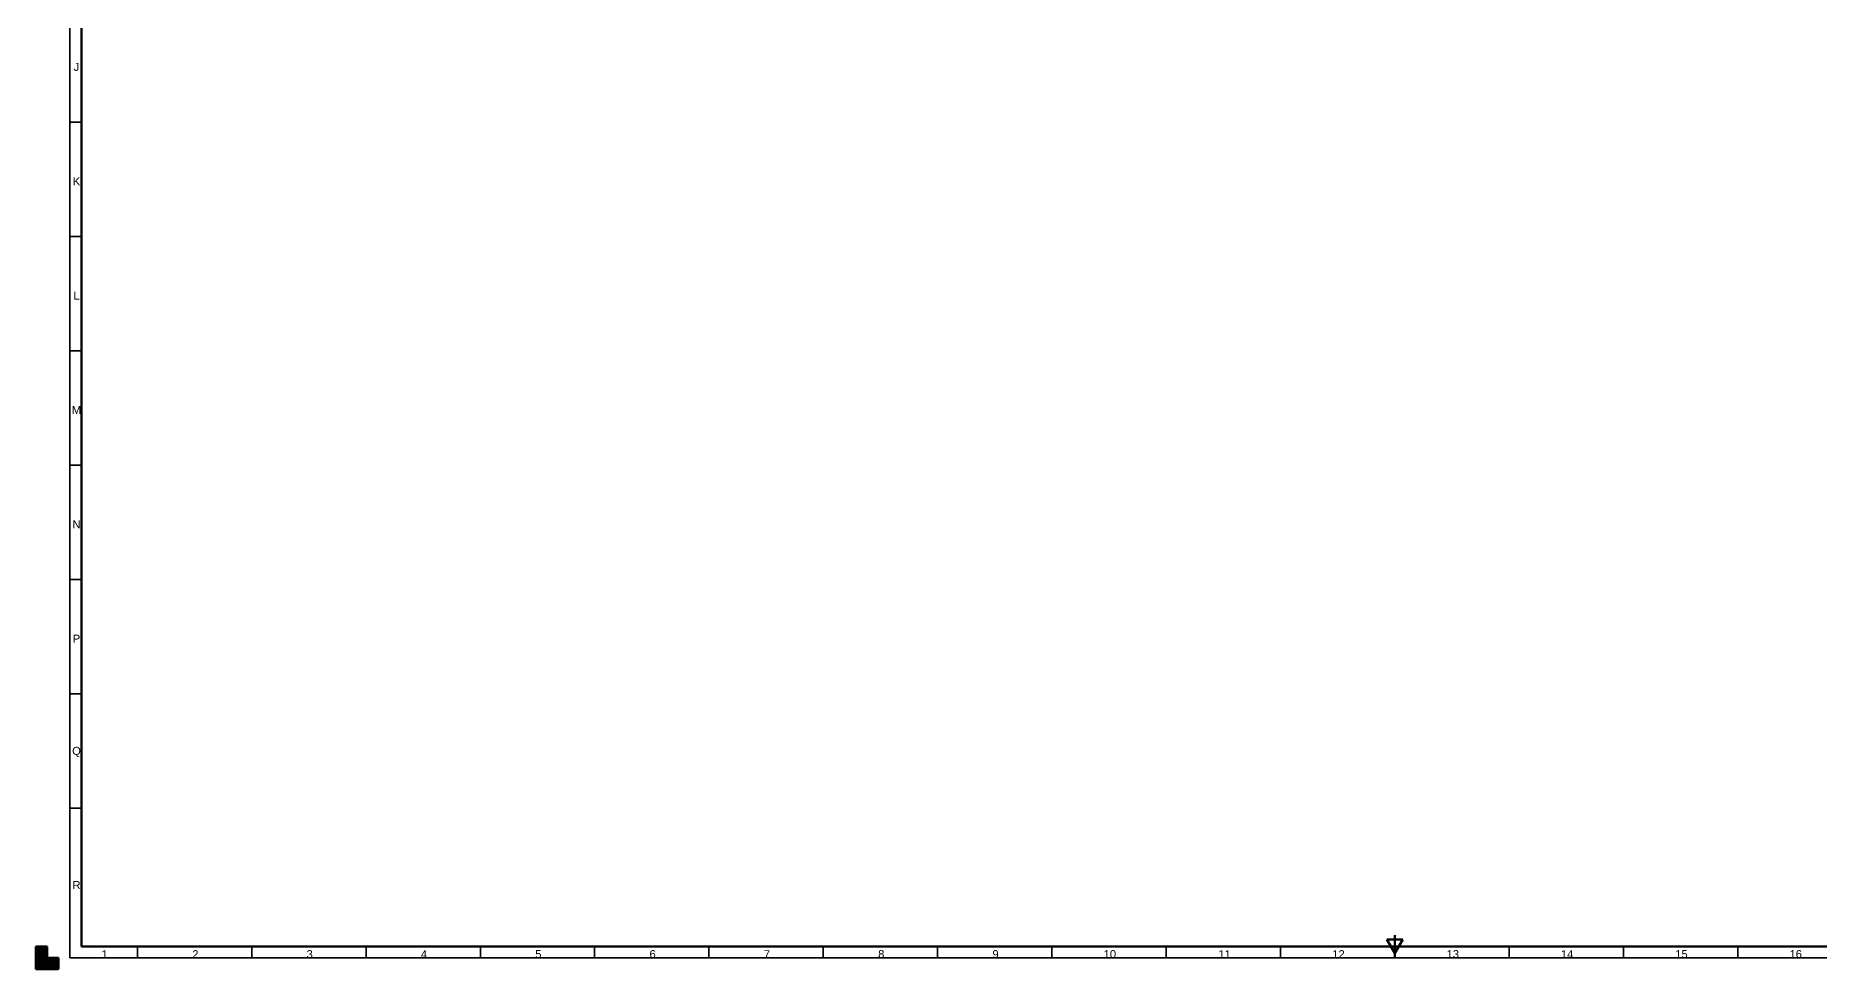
# Model space of a CAD drawing. Header units: millimetres. Extents: x 0 to 1189, y 0 to 841.
# Drawn here: x 0 to 780, y 0 to 408 of the extents above; entities that cross this region are included whole.
import ezdxf

# ---------------------------------------------------------------- set-up
doc = ezdxf.new("R2010")
doc.units = ezdxf.units.MM
doc.layers.add('256', color=7, linetype='Continuous', true_color=0xffffff)
doc.styles.add('Arial', font='Arial')

# ---------------------------------------------------------------- blocks, each defined once
blk = doc.blocks.new('HATCH7')
at = {"color": 18, "lineweight": 13}
for p, q in [((0, 9.98988), (5, 9.98988)), ((0, 9.94755), (5, 9.94755)), ((0, 9.90522), (5, 9.90522)), ((0, 9.86289), (5, 9.86289)), ((0, 9.82056), (5, 9.82056)), ((0, 9.77823), (5, 9.77823)), ((0, 9.7359), (5, 9.7359)), ((0, 9.69357), (5, 9.69357)), ((0, 9.65124), (5, 9.65124)), ((0, 9.60891), (5, 9.60891)), ((0, 9.56658), (5, 9.56658)), ((0, 9.52425), (5, 9.52425)), ((0, 9.48192), (5, 9.48192)), ((0, 9.43959), (5, 9.43959)), ((0, 9.39726), (5, 9.39726)), ((0, 9.35493), (5, 9.35493)), ((0, 9.3126), (5, 9.3126)), ((0, 9.27027), (5, 9.27027)), ((0, 9.22794), (5, 9.22794)), ((0, 9.18561), (5, 9.18561)), ((0, 9.14328), (5, 9.14328)), ((0, 9.10095), (5, 9.10095)), ((0, 9.05862), (5, 9.05862)), ((0, 9.01629), (5, 9.01629)), ((0, 8.97396), (5, 8.97396)), ((0, 8.93163), (5, 8.93163)), ((0, 8.8893), (5, 8.8893)), ((0, 8.84697), (5, 8.84697)), ((0, 8.80464), (5, 8.80464)), ((0, 8.76231), (5, 8.76231)), ((0, 8.71998), (5, 8.71998)), ((0, 8.67765), (5, 8.67765)), ((0, 8.63532), (5, 8.63532)), ((0, 8.59299), (5, 8.59299)), ((0, 8.55066), (5, 8.55066)), ((0, 8.50833), (5, 8.50833)), ((0, 8.466), (5, 8.466)), ((0, 8.42367), (5, 8.42367)), ((0, 8.38134), (5, 8.38134)), ((0, 8.33901), (5, 8.33901)), ((0, 8.29668), (5, 8.29668)), ((0, 8.25435), (5, 8.25435)), ((0, 8.21202), (5, 8.21202)), ((0, 8.16969), (5, 8.16969)), ((0, 8.12736), (5, 8.12736)), ((0, 8.08503), (5, 8.08503)), ((0, 8.0427), (5, 8.0427)), ((0, 8.00037), (5, 8.00037)), ((0, 7.95804), (5, 7.95804)), ((0, 7.91571), (5, 7.91571)), ((0, 7.87338), (5, 7.87338)), ((0, 7.83105), (5, 7.83105)), ((0, 7.78872), (5, 7.78872)), ((0, 7.74639), (5, 7.74639)), ((0, 7.70406), (5, 7.70406)), ((0, 7.66173), (5, 7.66173)), ((0, 7.6194), (5, 7.6194)), ((0, 7.57707), (5, 7.57707)), ((0, 7.53474), (5, 7.53474)), ((0, 7.49241), (5, 7.49241)), ((0, 7.45008), (5, 7.45008)), ((0, 7.40775), (5, 7.40775)), ((0, 7.36542), (5, 7.36542)), ((0, 7.32309), (5, 7.32309)), ((0, 7.28076), (5, 7.28076)), ((0, 7.23843), (5, 7.23843)), ((0, 7.1961), (5, 7.1961)), ((0, 7.15377), (5, 7.15377)), ((0, 7.11144), (5, 7.11144)), ((0, 7.06911), (5, 7.06911)), ((0, 7.02678), (5, 7.02678)), ((0, 6.98445), (5, 6.98445)), ((0, 6.94212), (5, 6.94212)), ((0, 6.89979), (5, 6.89979)), ((0, 6.85746), (5, 6.85746)), ((0, 6.81513), (5, 6.81513)), ((0, 6.7728), (5, 6.7728)), ((0, 6.73047), (5, 6.73047)), ((0, 6.68814), (5, 6.68814)), ((0, 6.64581), (5, 6.64581)), ((0, 6.60348), (5, 6.60348)), ((0, 6.56115), (5, 6.56115)), ((0, 6.51882), (5, 6.51882)), ((0, 6.47649), (5, 6.47649)), ((0, 6.43416), (5, 6.43416)), ((0, 6.39183), (5, 6.39183)), ((0, 6.3495), (5, 6.3495)), ((0, 6.30717), (5, 6.30717)), ((0, 6.26484), (5, 6.26484)), ((0, 6.22251), (5, 6.22251)), ((0, 6.18018), (5, 6.18018)), ((0, 6.13785), (5, 6.13785)), ((0, 6.09552), (5, 6.09552)), ((0, 6.05319), (5, 6.05319)), ((0, 6.01086), (5, 6.01086)), ((0, 5.96853), (5, 5.96853)), ((0, 5.9262), (5, 5.9262)), ((0, 5.88387), (5, 5.88387)), ((0, 5.84154), (5, 5.84154)), ((0, 5.79921), (5, 5.79921)), ((0, 5.75688), (5, 5.75688)), ((0, 5.71455), (5, 5.71455)), ((0, 5.67222), (5, 5.67222)), ((0, 5.62989), (5, 5.62989)), ((0, 5.58756), (5, 5.58756)), ((0, 5.54523), (5, 5.54523)), ((0, 5.5029), (5, 5.5029)), ((0, 5.46057), (5, 5.46057)), ((0, 5.41824), (5, 5.41824)), ((0, 5.37591), (5, 5.37591)), ((0, 5.33358), (5, 5.33358)), ((0, 5.29125), (5, 5.29125)), ((0, 5.24892), (5, 5.24892)), ((0, 5.20659), (5, 5.20659)), ((0, 5.16426), (5, 5.16426)), ((0, 5.12193), (5, 5.12193)), ((0, 5.0796), (5, 5.0796)), ((0, 5.03727), (5, 5.03727)), ((0, 4.99494), (10, 4.99494)), ((0, 4.95261), (10, 4.95261)), ((0, 4.91028), (10, 4.91028)), ((0, 4.86795), (10, 4.86795)), ((0, 4.82562), (10, 4.82562)), ((0, 4.78329), (10, 4.78329)), ((0, 4.74096), (10, 4.74096)), ((0, 4.69863), (10, 4.69863)), ((0, 4.6563), (10, 4.6563)), ((0, 4.61397), (10, 4.61397)), ((0, 4.57164), (10, 4.57164)), ((0, 4.52931), (10, 4.52931)), ((0, 4.48698), (10, 4.48698)), ((0, 4.44465), (10, 4.44465)), ((0, 4.40232), (10, 4.40232)), ((0, 4.35999), (10, 4.35999)), ((0, 4.31766), (10, 4.31766)), ((0, 4.27533), (10, 4.27533)), ((0, 4.233), (10, 4.233)), ((0, 4.19067), (10, 4.19067)), ((0, 4.14834), (10, 4.14834)), ((0, 4.10601), (10, 4.10601)), ((0, 4.06368), (10, 4.06368)), ((0, 4.02135), (10, 4.02135)), ((0, 3.97902), (10, 3.97902)), ((0, 3.93669), (10, 3.93669)), ((0, 3.89436), (10, 3.89436)), ((0, 3.85203), (10, 3.85203)), ((0, 3.8097), (10, 3.8097)), ((0, 3.76737), (10, 3.76737)), ((0, 3.72504), (10, 3.72504)), ((0, 3.68271), (10, 3.68271)), ((0, 3.64038), (10, 3.64038)), ((0, 3.59805), (10, 3.59805)), ((0, 3.55572), (10, 3.55572)), ((0, 3.51339), (10, 3.51339)), ((0, 3.47106), (10, 3.47106)), ((0, 3.42873), (10, 3.42873)), ((0, 3.3864), (10, 3.3864)), ((0, 3.34407), (10, 3.34407)), ((0, 3.30174), (10, 3.30174)), ((0, 3.25941), (10, 3.25941)), ((0, 3.21708), (10, 3.21708)), ((0, 3.17475), (10, 3.17475)), ((0, 3.13242), (10, 3.13242)), ((0, 3.09009), (10, 3.09009)), ((0, 3.04776), (10, 3.04776)), ((0, 3.00543), (10, 3.00543)), ((0, 2.9631), (10, 2.9631)), ((0, 2.92077), (10, 2.92077)), ((0, 2.87844), (10, 2.87844)), ((0, 2.83611), (10, 2.83611)), ((0, 2.79378), (10, 2.79378)), ((0, 2.75145), (10, 2.75145)), ((0, 2.70912), (10, 2.70912)), ((0, 2.66679), (10, 2.66679)), ((0, 2.62446), (10, 2.62446)), ((0, 2.58213), (10, 2.58213)), ((0, 2.5398), (10, 2.5398)), ((0, 2.49747), (10, 2.49747)), ((0, 2.45514), (10, 2.45514)), ((0, 2.41281), (10, 2.41281)), ((0, 2.37048), (10, 2.37048)), ((0, 2.32815), (10, 2.32815)), ((0, 2.28582), (10, 2.28582)), ((0, 2.24349), (10, 2.24349)), ((0, 2.20116), (10, 2.20116)), ((0, 2.15883), (10, 2.15883)), ((0, 2.1165), (10, 2.1165)), ((0, 2.07417), (10, 2.07417)), ((0, 2.03184), (10, 2.03184)), ((0, 1.98951), (10, 1.98951)), ((0, 1.94718), (10, 1.94718)), ((0, 1.90485), (10, 1.90485)), ((0, 1.86252), (10, 1.86252)), ((0, 1.82019), (10, 1.82019)), ((0, 1.77786), (10, 1.77786)), ((0, 1.73553), (10, 1.73553)), ((0, 1.6932), (10, 1.6932)), ((0, 1.65087), (10, 1.65087)), ((0, 1.60854), (10, 1.60854)), ((0, 1.56621), (10, 1.56621)), ((0, 1.52388), (10, 1.52388)), ((0, 1.48155), (10, 1.48155)), ((0, 1.43922), (10, 1.43922)), ((0, 1.39689), (10, 1.39689)), ((0, 1.35456), (10, 1.35456)), ((0, 1.31223), (10, 1.31223)), ((0, 1.2699), (10, 1.2699)), ((0, 1.22757), (10, 1.22757)), ((0, 1.18524), (10, 1.18524)), ((0, 1.14291), (10, 1.14291)), ((0, 1.10058), (10, 1.10058)), ((0, 1.05825), (10, 1.05825)), ((0, 1.01592), (10, 1.01592)), ((0, 0.97359), (10, 0.97359)), ((0, 0.93126), (10, 0.93126)), ((0, 0.88893), (10, 0.88893)), ((0, 0.8466), (10, 0.8466)), ((0, 0.80427), (10, 0.80427)), ((0, 0.76194), (10, 0.76194)), ((0, 0.71961), (10, 0.71961)), ((0, 0.67728), (10, 0.67728)), ((0, 0.63495), (10, 0.63495)), ((0, 0.59262), (10, 0.59262)), ((0, 0.55029), (10, 0.55029)), ((0, 0.50796), (10, 0.50796)), ((0, 0.46563), (10, 0.46563)), ((0, 0.4233), (10, 0.4233)), ((0, 0.38097), (10, 0.38097)), ((0, 0.33864), (10, 0.33864)), ((0, 0.29631), (10, 0.29631)), ((0, 0.25398), (10, 0.25398)), ((0, 0.21165), (10, 0.21165)), ((0, 0.16932), (10, 0.16932)), ((0, 0.12699), (10, 0.12699)), ((0, 0.08466), (10, 0.08466)), ((0, 0.04233), (10, 0.04233))]:
    blk.add_line(p, q, dxfattribs=at)

msp = doc.modelspace()

# ---------------------------------------------------------------- linework, layer by layer
at = {"layer": '256', "color": 18, "linetype": 'Continuous', "lineweight": 35}
for p, q in [((15, 5), (15, 836)), ((15, 370.5), (20, 370.5)), ((15, 320.5), (20, 320.5)), ((15, 270.5), (20, 270.5)), ((15, 220.5), (20, 220.5)), ((15, 170.5), (20, 170.5)), ((15, 120.5), (20, 120.5)), ((15, 70.5), (20, 70.5)), ((44.5, 10), (44.5, 5)), ((94.5, 10), (94.5, 5)), ((144.5, 10), (144.5, 5)), ((194.5, 10), (194.5, 5)), ((244.5, 10), (244.5, 5)), ((294.5, 10), (294.5, 5)), ((344.5, 10), (344.5, 5)), ((394.5, 10), (394.5, 5)), ((444.5, 10), (444.5, 5)), ((494.5, 10), (494.5, 5)), ((544.5, 10), (544.5, 5)), ((594.5, 10), (594.5, 5)), ((644.5, 10), (644.5, 5)), ((694.5, 10), (694.5, 5)), ((744.5, 10), (744.5, 5)), ((1184, 5), (15, 5))]:
    msp.add_line(p, q, dxfattribs=at)
at = {"layer": '256', "color": 18, "linetype": 'Continuous', "lineweight": 70}
for p, q in [((20, 10), (20, 831)), ((0, 10), (5, 10)), ((0, 0), (0, 10)), ((5, 10), (5, 5)), ((1179, 10), (20, 10)), ((591.035898, 13), (597.964102, 13)), ((594.5, 7), (591.035898, 13)), ((594.5, 7), (594.5, 15)), ((597.964102, 13), (594.5, 7)), ((10, 0), (0, 0)), ((5, 5), (10, 5)), ((10, 5), (10, 0))]:
    msp.add_line(p, q, dxfattribs=at)
at = {"layer": '256', "color": 18, "linetype": 'Continuous', "lineweight": 200}
for q in [(594.5, 15), (594.5, 5)]:
    msp.add_line((594.5, 10), q, dxfattribs=at)

# ---------------------------------------------------------------- block references
at = {"layer": '256', "color": 18, "linetype": 'Continuous', "lineweight": 35}
msp.add_blockref('HATCH7', (0, 0), dxfattribs=at)

# ---------------------------------------------------------------- texts
at = {"layer": '256', "color": 18, "linetype": 'Continuous', "lineweight": 13, "char_height": 3.5, "attachment_point": 7, "line_spacing_factor": 1.047437, "style": 'Arial'}
for s, insert in [('\\fArial|b0|i0;\\W1.0000;J', (16.638126, 392.871365)), ('\\fArial|b0|i0;\\W1.0000;K', (16.229872, 342.871365)), ('\\fArial|b0|i0;\\W1.0000;L', (16.500848, 292.871365)), ('\\fArial|b0|i0;\\W1.0000;M', (15.824006, 242.871365)), ('\\fArial|b0|i0;\\W1.0000;N', (16.094982, 192.871365)), ('\\fArial|b0|i0;\\W1.0000;P', (16.229872, 142.871365)), ('\\fArial|b0|i0;\\W1.0000;Q', (15.958897, 92.840328)), ('\\fArial|b0|i0;\\W1.0000;R', (16.094982, 35.121365)), ('\\fArial|b0|i0;\\W1.0000;1', (28.750848, 4.864203)), ('\\fArial|b0|i0;\\W1.0000;2', (68.500848, 4.864203)), ('\\fArial|b0|i0;\\W1.0000;3', (118.500848, 4.864203)), ('\\fArial|b0|i0;\\W1.0000;4', (168.500848, 4.871365)), ('\\fArial|b0|i0;\\W1.0000;5', (218.500848, 4.871365)), ('\\fArial|b0|i0;\\W1.0000;6', (268.500848, 4.864203)), ('\\fArial|b0|i0;\\W1.0000;7', (318.500848, 4.871365)), ('\\fArial|b0|i0;\\W1.0000;8', (368.500848, 4.864203)), ('\\fArial|b0|i0;\\W1.0000;9', (418.500848, 4.864203)), ('\\fArial|b0|i0;\\W1.0000;10', (467.141196, 4.864203)), ('\\fArial|b0|i0;\\W1.0000;11', (517.322642, 4.864203)), ('\\fArial|b0|i0;\\W1.0000;12', (567.141196, 4.864203)), ('\\fArial|b0|i0;\\W1.0000;13', (617.141196, 4.864203)), ('\\fArial|b0|i0;\\W1.0000;14', (667.141196, 4.864203)), ('\\fArial|b0|i0;\\W1.0000;15', (717.141196, 4.864203)), ('\\fArial|b0|i0;\\W1.0000;16', (767.141196, 4.864203))]:
    msp.add_mtext(s, dxfattribs=dict(at, insert=insert))

doc.saveas('drawing.dxf')
